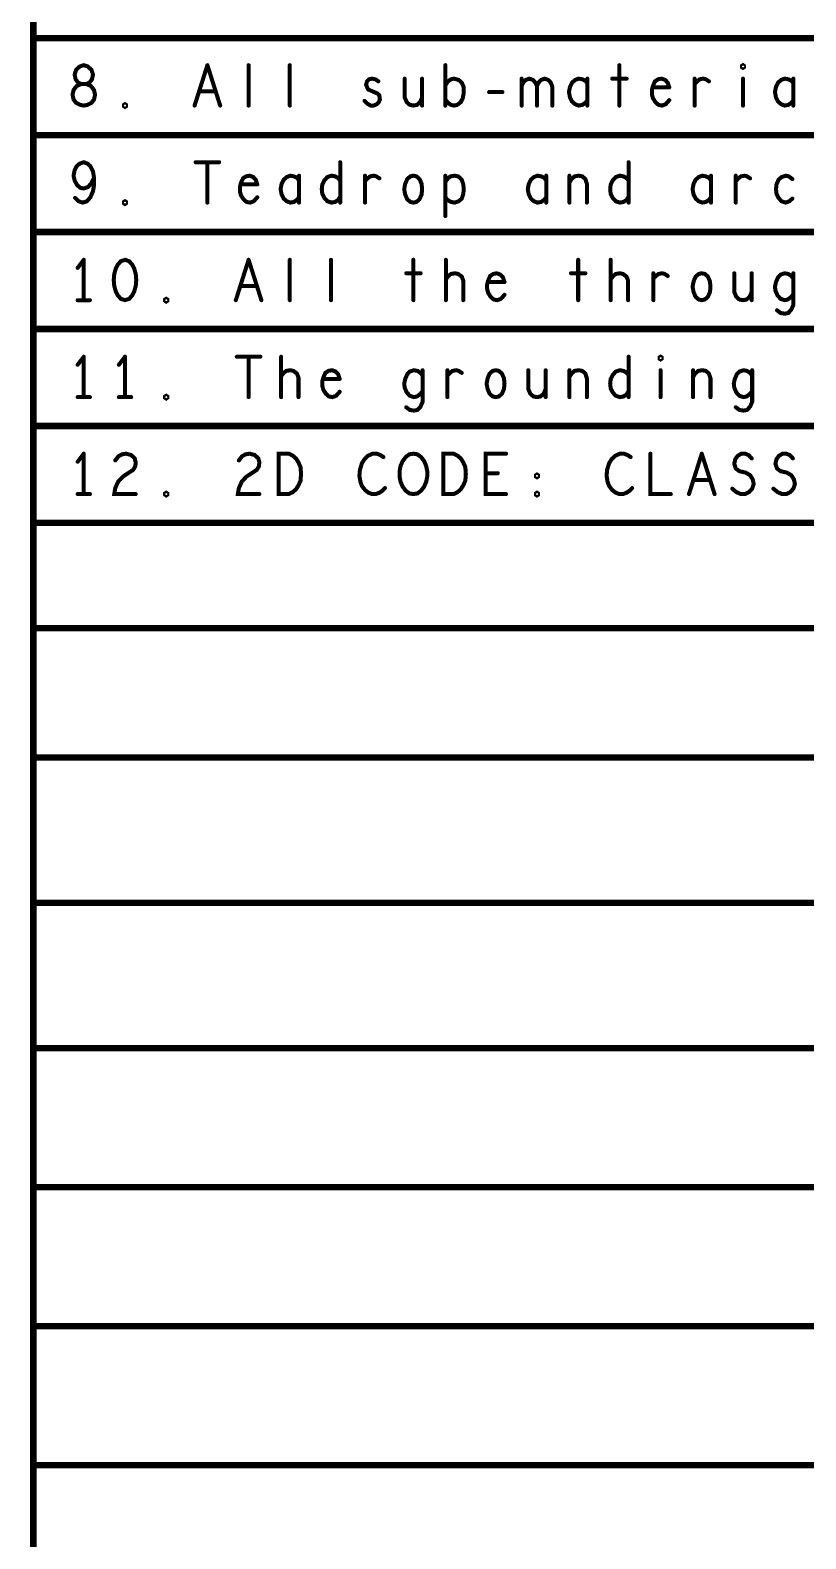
# Model space of a CAD drawing. Header units: millimetres. Extents: x 3362 to 3827, y -139 to 191.
# Drawn here: x 3393 to 3417.39, y -40.2 to 7.23 of the extents above; entities that cross this region are included whole.
import ezdxf

# ---------------------------------------------------------------- set-up
doc = ezdxf.new("R2010")
doc.units = ezdxf.units.MM
doc.header["$LTSCALE"] = 23.1
doc.layers.get('0').update_dxf_attribs({"linetype": 'CONTINUOUS'})

# ---------------------------------------------------------------- blocks, each defined once
blk = doc.blocks.new('PAD_R1')
at = {"const_width": 0.5}
blk.add_lwpolyline([(0.25, 0, 1), (-0.25, 0, 1)], format="xyb", close=True, dxfattribs=at)

msp = doc.modelspace()

# ---------------------------------------------------------------- linework, layer by layer
for points, const_width in [([(3393.105, 54.869), (3393.105, -98.436), (3519.633, -98.436), (3519.633, 54.869)], 0.203), ([(3393.124, 6.98), (3519.633, 6.98)], 0.203), ([(3398.174, 4.861), (3398.576, 6.131)], 0.127), ([(3398.576, 6.131), (3398.978, 4.861)], 0.127), ([(3399.872, 4.861), (3399.872, 6.131)], 0.127), ([(3401.167, 4.861), (3401.167, 6.131)], 0.127), ([(3406.059, 4.861), (3406.059, 6.131)], 0.127), ([(3411.53, 6.131), (3411.53, 4.861)], 0.127), ([(3403.517, 5.009), (3403.597, 4.925), (3403.71, 4.861), (3403.806, 4.861), (3403.903, 4.904), (3403.967, 4.967), (3403.999, 5.052), (3403.983, 5.179), (3403.919, 5.242), (3403.629, 5.369), (3403.565, 5.517), (3403.597, 5.623), (3403.661, 5.687), (3403.758, 5.708), (3403.854, 5.687), (3403.951, 5.623)], 0.127), ([(3404.78, 5.708), (3404.78, 5.115), (3404.844, 4.967), (3404.941, 4.882), (3405.053, 4.861), (3405.166, 4.882), (3405.262, 4.967), (3405.327, 5.115)], 0.127), ([(3405.327, 4.861), (3405.327, 5.708)], 0.127), ([(3406.059, 5.496), (3406.14, 5.623), (3406.236, 5.687), (3406.333, 5.708), (3406.478, 5.666), (3406.574, 5.581), (3406.638, 5.433), (3406.638, 5.263), (3406.606, 5.094), (3406.542, 4.967), (3406.429, 4.882), (3406.333, 4.861), (3406.236, 4.882), (3406.14, 4.946), (3406.059, 5.052)], 0.127), ([(3408.457, 5.475), (3408.505, 5.581), (3408.586, 5.666), (3408.698, 5.708), (3408.811, 5.666), (3408.891, 5.581), (3408.94, 5.475), (3408.94, 4.861)], 0.127), ([(3408.457, 4.861), (3408.457, 5.708)], 0.127), ([(3408.94, 5.475), (3408.988, 5.581), (3409.068, 5.666), (3409.181, 5.708), (3409.293, 5.666), (3409.374, 5.581), (3409.422, 5.454), (3409.422, 4.861)], 0.127), ([(3410.524, 5.56), (3410.46, 5.644), (3410.364, 5.687), (3410.251, 5.708), (3410.138, 5.666), (3410.042, 5.581), (3409.978, 5.454), (3409.945, 5.285), (3409.978, 5.115), (3410.042, 4.988), (3410.138, 4.904), (3410.251, 4.861), (3410.364, 4.882), (3410.46, 4.946), (3410.524, 5.031)], 0.127), ([(3410.524, 4.861), (3410.524, 5.708)], 0.127), ([(3411.305, 5.708), (3411.756, 5.708)], 0.127), ([(3413.099, 5.433), (3413.051, 5.581), (3412.971, 5.666), (3412.858, 5.708), (3412.745, 5.687), (3412.649, 5.623), (3412.584, 5.475), (3412.552, 5.348), (3412.552, 5.221), (3412.584, 5.094), (3412.665, 4.967), (3412.761, 4.882), (3412.874, 4.861), (3412.987, 4.904), (3413.099, 5.031)], 0.127), ([(3413.896, 5.539), (3413.976, 5.623), (3414.057, 5.687), (3414.169, 5.708), (3414.25, 5.687), (3414.346, 5.623)], 0.127), ([(3413.896, 4.861), (3413.896, 5.708)], 0.127), ([(3415.417, 5.708), (3415.417, 4.861)], 0.127), ([(3417.001, 5.56), (3416.937, 5.644), (3416.841, 5.687), (3416.728, 5.708), (3416.615, 5.666), (3416.519, 5.581), (3416.455, 5.454), (3416.422, 5.285), (3416.455, 5.115), (3416.519, 4.988), (3416.615, 4.904), (3416.728, 4.861), (3416.841, 4.882), (3416.937, 4.946), (3417.001, 5.031)], 0.127), ([(3417.001, 4.861), (3417.001, 5.708)], 0.127), ([(3398.834, 5.306), (3398.319, 5.306)], 0.127), ([(3407.435, 5.285), (3407.853, 5.285)], 0.127), ([(3412.584, 5.433), (3413.099, 5.433)], 0.127), ([(3393.124, 3.932), (3519.633, 3.932)], 0.203), ([(3394.417, 1.958), (3394.529, 1.852), (3394.658, 1.81), (3394.787, 1.852), (3394.899, 1.979), (3394.98, 2.17), (3395.012, 2.36), (3395.012, 2.593), (3394.98, 2.783), (3394.899, 2.953), (3394.803, 3.037), (3394.69, 3.08), (3394.561, 3.037), (3394.465, 2.953), (3394.401, 2.826), (3394.368, 2.656), (3394.401, 2.508), (3394.481, 2.36), (3394.578, 2.275), (3394.69, 2.254), (3394.819, 2.297), (3394.915, 2.402), (3395.012, 2.593)], 0.127), ([(3398.206, 3.08), (3398.946, 3.08)], 0.127), ([(3398.576, 3.08), (3398.576, 1.81)], 0.127), ([(3402.752, 3.08), (3402.752, 1.81)], 0.127), ([(3411.82, 3.08), (3411.82, 1.81)], 0.127), ([(3400.145, 2.381), (3400.097, 2.529), (3400.017, 2.614), (3399.904, 2.656), (3399.791, 2.635), (3399.695, 2.572), (3399.63, 2.424), (3399.598, 2.297), (3399.598, 2.17), (3399.63, 2.043), (3399.711, 1.916), (3399.807, 1.831), (3399.92, 1.81), (3400.033, 1.852), (3400.145, 1.979)], 0.127), ([(3399.63, 2.381), (3400.145, 2.381)], 0.127), ([(3401.457, 2.508), (3401.392, 2.593), (3401.296, 2.635), (3401.183, 2.656), (3401.071, 2.614), (3400.974, 2.529), (3400.91, 2.402), (3400.878, 2.233), (3400.91, 2.064), (3400.974, 1.937), (3401.071, 1.852), (3401.183, 1.81), (3401.296, 1.831), (3401.392, 1.894), (3401.457, 1.979)], 0.127), ([(3401.457, 1.81), (3401.457, 2.656)], 0.127), ([(3402.752, 2), (3402.688, 1.894), (3402.591, 1.831), (3402.479, 1.81), (3402.35, 1.852), (3402.253, 1.958), (3402.189, 2.085), (3402.173, 2.233), (3402.189, 2.381), (3402.253, 2.508), (3402.35, 2.614), (3402.479, 2.656), (3402.591, 2.635), (3402.672, 2.593), (3402.752, 2.508)], 0.127), ([(3403.533, 2.487), (3403.613, 2.572), (3403.694, 2.635), (3403.806, 2.656), (3403.887, 2.635), (3403.983, 2.572)], 0.127), ([(3403.533, 1.81), (3403.533, 2.656)], 0.127), ([(3406.059, 2.466), (3406.14, 2.572), (3406.22, 2.635), (3406.349, 2.656), (3406.461, 2.635), (3406.574, 2.529), (3406.622, 2.381), (3406.638, 2.233), (3406.622, 2.085), (3406.574, 1.937), (3406.478, 1.852), (3406.349, 1.81), (3406.236, 1.831), (3406.123, 1.894), (3406.059, 1.979)], 0.127), ([(3406.059, 1.386), (3406.059, 2.656)], 0.127), ([(3409.229, 2.508), (3409.165, 2.593), (3409.068, 2.635), (3408.956, 2.656), (3408.843, 2.614), (3408.746, 2.529), (3408.682, 2.402), (3408.65, 2.233), (3408.682, 2.064), (3408.746, 1.937), (3408.843, 1.852), (3408.956, 1.81), (3409.068, 1.831), (3409.165, 1.894), (3409.229, 1.979)], 0.127), ([(3409.229, 1.81), (3409.229, 2.656)], 0.127), ([(3409.961, 2.445), (3410.026, 2.551), (3410.122, 2.635), (3410.251, 2.656), (3410.364, 2.635), (3410.46, 2.551), (3410.508, 2.402), (3410.508, 1.81)], 0.127), ([(3409.961, 1.81), (3409.961, 2.656)], 0.127), ([(3411.82, 2), (3411.756, 1.894), (3411.659, 1.831), (3411.546, 1.81), (3411.418, 1.852), (3411.321, 1.958), (3411.257, 2.085), (3411.241, 2.233), (3411.257, 2.381), (3411.321, 2.508), (3411.418, 2.614), (3411.546, 2.656), (3411.659, 2.635), (3411.739, 2.593), (3411.82, 2.508)], 0.127), ([(3414.411, 2.508), (3414.346, 2.593), (3414.25, 2.635), (3414.137, 2.656), (3414.025, 2.614), (3413.928, 2.529), (3413.864, 2.402), (3413.832, 2.233), (3413.864, 2.064), (3413.928, 1.937), (3414.025, 1.852), (3414.137, 1.81), (3414.25, 1.831), (3414.346, 1.894), (3414.411, 1.979)], 0.127), ([(3414.411, 1.81), (3414.411, 2.656)], 0.127), ([(3415.191, 2.487), (3415.272, 2.572), (3415.352, 2.635), (3415.465, 2.656), (3415.545, 2.635), (3415.642, 2.572)], 0.127), ([(3415.191, 1.81), (3415.191, 2.656)], 0.127), ([(3416.969, 2.551), (3416.857, 2.635), (3416.76, 2.656), (3416.631, 2.614), (3416.535, 2.529), (3416.471, 2.381), (3416.455, 2.233), (3416.471, 2.085), (3416.535, 1.958), (3416.631, 1.852), (3416.76, 1.81), (3416.873, 1.852), (3416.969, 1.937)], 0.127), ([(3393.124, 0.884), (3519.633, 0.884)], 0.203), ([(3394.69, 0.012), (3394.497, -0.242)], 0.127), ([(3394.69, -1.258), (3394.69, 0.012)], 0.127), ([(3399.47, -1.258), (3399.872, 0.012)], 0.127), ([(3399.872, 0.012), (3400.274, -1.258)], 0.127), ([(3401.167, -1.258), (3401.167, 0.012)], 0.127), ([(3402.463, -1.258), (3402.463, 0.012)], 0.127), ([(3405.053, 0.012), (3405.053, -1.258)], 0.127), ([(3406.075, -1.258), (3406.075, 0.012)], 0.127), ([(3410.235, 0.012), (3410.235, -1.258)], 0.127), ([(3411.257, -1.258), (3411.257, 0.012)], 0.127), ([(3404.828, -0.412), (3405.279, -0.412)], 0.127), ([(3406.075, -0.602), (3406.156, -0.496), (3406.236, -0.433), (3406.365, -0.412), (3406.461, -0.433), (3406.574, -0.517), (3406.622, -0.644), (3406.622, -1.258)], 0.127), ([(3407.918, -0.687), (3407.869, -0.539), (3407.789, -0.454), (3407.676, -0.412), (3407.564, -0.433), (3407.467, -0.496), (3407.403, -0.644), (3407.371, -0.771), (3407.371, -0.898), (3407.403, -1.025), (3407.483, -1.152), (3407.58, -1.237), (3407.692, -1.258), (3407.805, -1.216), (3407.918, -1.089)], 0.127), ([(3410.01, -0.412), (3410.46, -0.412)], 0.127), ([(3411.257, -0.602), (3411.337, -0.496), (3411.418, -0.433), (3411.546, -0.412), (3411.643, -0.433), (3411.756, -0.517), (3411.804, -0.644), (3411.804, -1.258)], 0.127), ([(3412.6, -0.581), (3412.681, -0.496), (3412.761, -0.433), (3412.874, -0.412), (3412.955, -0.433), (3413.051, -0.496)], 0.127), ([(3412.6, -1.258), (3412.6, -0.412)], 0.127), ([(3415.143, -0.412), (3415.143, -1.004), (3415.207, -1.152), (3415.304, -1.237), (3415.417, -1.258), (3415.529, -1.237), (3415.626, -1.152), (3415.69, -1.004)], 0.127), ([(3415.69, -1.258), (3415.69, -0.412)], 0.127), ([(3417.001, -0.581), (3416.937, -0.496), (3416.841, -0.433), (3416.728, -0.412), (3416.599, -0.454), (3416.519, -0.539), (3416.455, -0.687), (3416.422, -0.835), (3416.438, -0.962), (3416.503, -1.11), (3416.599, -1.216), (3416.728, -1.258), (3416.824, -1.237), (3416.937, -1.152), (3417.001, -1.068)], 0.127), ([(3416.487, -1.576), (3416.599, -1.66), (3416.728, -1.682), (3416.841, -1.66), (3416.937, -1.555), (3417.001, -1.406), (3417.001, -0.412)], 0.127), ([(3400.129, -0.814), (3399.614, -0.814)], 0.127), ([(3407.403, -0.687), (3407.918, -0.687)], 0.127), ([(3394.497, -1.258), (3394.883, -1.258)], 0.127), ([(3393.124, -2.164), (3519.633, -2.164)], 0.203), ([(3394.69, -3.036), (3394.497, -3.29)], 0.127), ([(3394.69, -4.306), (3394.69, -3.036)], 0.127), ([(3395.986, -3.036), (3395.792, -3.29)], 0.127), ([(3395.986, -4.306), (3395.986, -3.036)], 0.127), ([(3399.502, -3.036), (3400.242, -3.036)], 0.127), ([(3399.872, -3.036), (3399.872, -4.306)], 0.127), ([(3400.894, -4.306), (3400.894, -3.036)], 0.127), ([(3411.82, -3.036), (3411.82, -4.306)], 0.127), ([(3400.894, -3.65), (3400.974, -3.544), (3401.055, -3.481), (3401.183, -3.46), (3401.28, -3.481), (3401.392, -3.565), (3401.441, -3.692), (3401.441, -4.306)], 0.127), ([(3402.736, -3.735), (3402.688, -3.587), (3402.607, -3.502), (3402.495, -3.46), (3402.382, -3.481), (3402.285, -3.544), (3402.221, -3.692), (3402.189, -3.819), (3402.189, -3.946), (3402.221, -4.073), (3402.302, -4.2), (3402.398, -4.285), (3402.511, -4.306), (3402.623, -4.264), (3402.736, -4.137)], 0.127), ([(3402.221, -3.735), (3402.736, -3.735)], 0.127), ([(3405.343, -3.629), (3405.279, -3.544), (3405.182, -3.481), (3405.069, -3.46), (3404.941, -3.502), (3404.86, -3.587), (3404.796, -3.735), (3404.764, -3.883), (3404.78, -4.01), (3404.844, -4.158), (3404.941, -4.264), (3405.069, -4.306), (3405.166, -4.285), (3405.279, -4.2), (3405.343, -4.116)], 0.127), ([(3404.828, -4.624), (3404.941, -4.708), (3405.069, -4.73), (3405.182, -4.708), (3405.279, -4.603), (3405.343, -4.454), (3405.343, -3.46)], 0.127), ([(3406.123, -3.629), (3406.204, -3.544), (3406.284, -3.481), (3406.397, -3.46), (3406.478, -3.481), (3406.574, -3.544)], 0.127), ([(3406.123, -4.306), (3406.123, -3.46)], 0.127), ([(3408.666, -3.46), (3408.666, -4.052), (3408.73, -4.2), (3408.827, -4.285), (3408.94, -4.306), (3409.052, -4.285), (3409.149, -4.2), (3409.213, -4.052)], 0.127), ([(3409.213, -4.306), (3409.213, -3.46)], 0.127), ([(3409.961, -3.671), (3410.026, -3.565), (3410.122, -3.481), (3410.251, -3.46), (3410.364, -3.481), (3410.46, -3.565), (3410.508, -3.714), (3410.508, -4.306)], 0.127), ([(3409.961, -4.306), (3409.961, -3.46)], 0.127), ([(3411.82, -4.116), (3411.756, -4.222), (3411.659, -4.285), (3411.546, -4.306), (3411.418, -4.264), (3411.321, -4.158), (3411.257, -4.031), (3411.241, -3.883), (3411.257, -3.735), (3411.321, -3.608), (3411.418, -3.502), (3411.546, -3.46), (3411.659, -3.481), (3411.739, -3.523), (3411.82, -3.608)], 0.127), ([(3412.826, -3.46), (3412.826, -4.306)], 0.127), ([(3413.848, -3.671), (3413.912, -3.565), (3414.009, -3.481), (3414.137, -3.46), (3414.25, -3.481), (3414.346, -3.565), (3414.395, -3.714), (3414.395, -4.306)], 0.127), ([(3413.848, -4.306), (3413.848, -3.46)], 0.127), ([(3415.706, -3.629), (3415.642, -3.544), (3415.545, -3.481), (3415.433, -3.46), (3415.304, -3.502), (3415.223, -3.587), (3415.159, -3.735), (3415.127, -3.883), (3415.143, -4.01), (3415.207, -4.158), (3415.304, -4.264), (3415.433, -4.306), (3415.529, -4.285), (3415.642, -4.2), (3415.706, -4.116)], 0.127), ([(3415.191, -4.624), (3415.304, -4.708), (3415.433, -4.73), (3415.545, -4.708), (3415.642, -4.603), (3415.706, -4.454), (3415.706, -3.46)], 0.127), ([(3394.497, -4.306), (3394.883, -4.306)], 0.127), ([(3395.792, -4.306), (3396.179, -4.306)], 0.127), ([(3393.124, -5.212), (3519.633, -5.212)], 0.203), ([(3394.69, -6.084), (3394.497, -6.338)], 0.127), ([(3394.69, -7.354), (3394.69, -6.084)], 0.127), ([(3395.68, -6.296), (3395.776, -6.169), (3395.889, -6.105), (3396.018, -6.084), (3396.179, -6.127), (3396.291, -6.232), (3396.323, -6.359), (3396.307, -6.486), (3396.243, -6.592), (3395.921, -6.804), (3395.776, -6.952), (3395.68, -7.164), (3395.648, -7.354), (3396.323, -7.354)], 0.127), ([(3399.566, -6.296), (3399.663, -6.169), (3399.775, -6.105), (3399.904, -6.084), (3400.065, -6.127), (3400.177, -6.232), (3400.21, -6.359), (3400.194, -6.486), (3400.129, -6.592), (3399.807, -6.804), (3399.663, -6.952), (3399.566, -7.164), (3399.534, -7.354), (3400.21, -7.354)], 0.127), ([(3404.112, -6.19), (3404.015, -6.127), (3403.903, -6.084), (3403.774, -6.084), (3403.629, -6.148), (3403.517, -6.254), (3403.436, -6.381), (3403.372, -6.592), (3403.356, -6.783), (3403.388, -6.973), (3403.436, -7.1), (3403.533, -7.227), (3403.645, -7.312), (3403.758, -7.354), (3403.87, -7.354), (3403.983, -7.312), (3404.08, -7.248), (3404.16, -7.164)], 0.127), ([(3407.966, -7.354), (3407.322, -7.354), (3407.322, -6.084), (3407.966, -6.084)], 0.127), ([(3411.884, -6.19), (3411.788, -6.127), (3411.675, -6.084), (3411.546, -6.084), (3411.402, -6.148), (3411.289, -6.254), (3411.209, -6.381), (3411.144, -6.592), (3411.128, -6.783), (3411.16, -6.973), (3411.209, -7.1), (3411.305, -7.227), (3411.418, -7.312), (3411.53, -7.354), (3411.643, -7.354), (3411.756, -7.312), (3411.852, -7.248), (3411.932, -7.164)], 0.127), ([(3412.504, -6.084), (3412.504, -7.354), (3413.148, -7.354)], 0.127), ([(3413.719, -7.354), (3414.121, -6.084)], 0.127), ([(3414.121, -6.084), (3414.523, -7.354)], 0.127), ([(3415.079, -7.185), (3415.207, -7.291), (3415.352, -7.354), (3415.481, -7.354), (3415.61, -7.291), (3415.706, -7.185), (3415.754, -7.037), (3415.722, -6.889), (3415.642, -6.762), (3415.497, -6.677), (3415.304, -6.635), (3415.191, -6.55), (3415.143, -6.402), (3415.175, -6.254), (3415.256, -6.148), (3415.368, -6.084), (3415.481, -6.084), (3415.594, -6.127), (3415.69, -6.232)], 0.127), ([(3416.374, -7.185), (3416.503, -7.291), (3416.648, -7.354), (3416.776, -7.354), (3416.905, -7.291), (3417.001, -7.185), (3417.05, -7.037), (3417.017, -6.889), (3416.937, -6.762), (3416.792, -6.677), (3416.599, -6.635), (3416.487, -6.55), (3416.438, -6.402), (3416.471, -6.254), (3416.551, -6.148), (3416.664, -6.084), (3416.776, -6.084), (3416.889, -6.127), (3416.985, -6.232)], 0.127), ([(3407.708, -6.698), (3407.322, -6.698)], 0.127), ([(3414.378, -6.91), (3413.864, -6.91)], 0.127), ([(3394.497, -7.354), (3394.883, -7.354)], 0.127), ([(3393.124, -8.26), (3519.633, -8.26)], 0.203), ([(3393.125, -11.569), (3519.634, -11.569)], 0.203), ([(3393.125, -15.633), (3519.634, -15.633)], 0.203), ([(3393.125, -20.205), (3519.634, -20.205)], 0.203), ([(3393.125, -24.777), (3519.634, -24.777)], 0.203), ([(3393.125, -29.145), (3519.634, -29.145)], 0.203), ([(3393.125, -33.514), (3519.634, -33.514)], 0.203), ([(3393.125, -37.883), (3519.634, -37.883)], 0.203)]:
    msp.add_lwpolyline(points, dxfattribs=dict(const_width=const_width))
at = {"const_width": 0.127}
for points in [[(3394.69, 4.861), (3394.803, 4.882), (3394.931, 4.946), (3395.012, 5.052), (3395.044, 5.2), (3395.012, 5.348), (3394.915, 5.475), (3394.771, 5.539), (3394.61, 5.539), (3394.513, 5.581), (3394.433, 5.687), (3394.401, 5.835), (3394.449, 5.983), (3394.561, 6.089), (3394.69, 6.131), (3394.819, 6.089), (3394.931, 5.983), (3394.98, 5.835), (3394.947, 5.687), (3394.867, 5.581), (3394.771, 5.539), (3394.61, 5.539), (3394.465, 5.475), (3394.368, 5.348), (3394.336, 5.2), (3394.368, 5.052), (3394.449, 4.946), (3394.578, 4.882)], [(3415.417, 6.047), (3415.384, 6.068), (3415.384, 6.11), (3415.417, 6.131), (3415.449, 6.11), (3415.449, 6.068)], [(3395.986, 4.819), (3395.953, 4.84), (3395.953, 4.882), (3395.986, 4.904), (3396.018, 4.882), (3396.018, 4.84)], [(3405.053, 1.81), (3404.957, 1.831), (3404.86, 1.916), (3404.796, 2.064), (3404.764, 2.233), (3404.796, 2.402), (3404.86, 2.551), (3404.957, 2.635), (3405.053, 2.656), (3405.15, 2.635), (3405.246, 2.551), (3405.311, 2.402), (3405.327, 2.233), (3405.311, 2.064), (3405.246, 1.916), (3405.15, 1.831)], [(3395.986, 1.767), (3395.953, 1.789), (3395.953, 1.831), (3395.986, 1.852), (3396.018, 1.831), (3396.018, 1.789)], [(3395.986, 0.012), (3395.857, -0.031), (3395.76, -0.136), (3395.696, -0.263), (3395.648, -0.433), (3395.632, -0.623), (3395.648, -0.814), (3395.696, -0.983), (3395.76, -1.11), (3395.857, -1.216), (3395.986, -1.258), (3396.114, -1.216), (3396.211, -1.11), (3396.275, -0.983), (3396.323, -0.814), (3396.339, -0.623), (3396.323, -0.433), (3396.275, -0.263), (3396.211, -0.136), (3396.114, -0.031)], [(3414.121, -1.258), (3414.025, -1.237), (3413.928, -1.152), (3413.864, -1.004), (3413.832, -0.835), (3413.864, -0.666), (3413.928, -0.517), (3414.025, -0.433), (3414.121, -0.412), (3414.218, -0.433), (3414.314, -0.517), (3414.378, -0.666), (3414.395, -0.835), (3414.378, -1.004), (3414.314, -1.152), (3414.218, -1.237)], [(3397.281, -1.301), (3397.249, -1.279), (3397.249, -1.237), (3397.281, -1.216), (3397.313, -1.237), (3397.313, -1.279)], [(3412.826, -3.121), (3412.793, -3.1), (3412.793, -3.057), (3412.826, -3.036), (3412.858, -3.057), (3412.858, -3.1)], [(3407.644, -4.306), (3407.548, -4.285), (3407.451, -4.2), (3407.387, -4.052), (3407.355, -3.883), (3407.387, -3.714), (3407.451, -3.565), (3407.548, -3.481), (3407.644, -3.46), (3407.741, -3.481), (3407.837, -3.565), (3407.901, -3.714), (3407.918, -3.883), (3407.901, -4.052), (3407.837, -4.2), (3407.741, -4.285)], [(3397.281, -4.349), (3397.249, -4.327), (3397.249, -4.285), (3397.281, -4.264), (3397.313, -4.285), (3397.313, -4.327)], [(3400.813, -7.354), (3400.813, -6.084), (3401.135, -6.084), (3401.264, -6.148), (3401.36, -6.232), (3401.441, -6.359), (3401.505, -6.508), (3401.521, -6.719), (3401.505, -6.931), (3401.441, -7.079), (3401.36, -7.206), (3401.264, -7.291), (3401.135, -7.354)], [(3405.053, -7.354), (3404.925, -7.333), (3404.812, -7.248), (3404.716, -7.121), (3404.651, -6.973), (3404.619, -6.804), (3404.619, -6.635), (3404.651, -6.465), (3404.716, -6.317), (3404.812, -6.19), (3404.925, -6.105), (3405.053, -6.084), (3405.182, -6.105), (3405.295, -6.19), (3405.391, -6.317), (3405.455, -6.465), (3405.488, -6.635), (3405.488, -6.804), (3405.455, -6.973), (3405.391, -7.121), (3405.295, -7.248), (3405.182, -7.333)], [(3405.995, -7.354), (3405.995, -6.084), (3406.316, -6.084), (3406.445, -6.148), (3406.542, -6.232), (3406.622, -6.359), (3406.687, -6.508), (3406.703, -6.719), (3406.687, -6.931), (3406.622, -7.079), (3406.542, -7.206), (3406.445, -7.291), (3406.316, -7.354)], [(3408.94, -6.825), (3408.907, -6.804), (3408.907, -6.762), (3408.94, -6.74), (3408.972, -6.762), (3408.972, -6.804)], [(3397.281, -7.397), (3397.249, -7.375), (3397.249, -7.333), (3397.281, -7.312), (3397.313, -7.333), (3397.313, -7.375)], [(3408.94, -7.397), (3408.907, -7.375), (3408.907, -7.333), (3408.94, -7.312), (3408.972, -7.333), (3408.972, -7.375)]]:
    msp.add_lwpolyline(points, close=True, dxfattribs=at)

# ---------------------------------------------------------------- block references
for p, xscale, yscale in [((3393.124, 6.98), 0.2032, 0.2032), ((3398.576, 6.131), 0.127, 0.127), ((3398.576, 6.131), 0.127, 0.127), ((3399.872, 6.131), 0.127, 0.127), ((3401.167, 6.131), 0.127, 0.127), ((3406.059, 6.131), 0.127, 0.127), ((3411.53, 6.131), 0.127, 0.127), ((3404.78, 5.708), 0.127, 0.127), ((3405.327, 5.708), 0.127, 0.127), ((3408.457, 5.708), 0.127, 0.127), ((3410.524, 5.708), 0.127, 0.127), ((3411.305, 5.708), 0.127, 0.127), ((3411.756, 5.708), 0.127, 0.127), ((3413.896, 5.708), 0.127, 0.127), ((3415.417, 5.708), 0.127, 0.127), ((3417.001, 5.708), 0.127, 0.127), ((3398.319, 5.306), 0.127, 0.127), ((3398.834, 5.306), 0.127, 0.127), ((3403.951, 5.623), 0.127, 0.127), ((3406.059, 5.496), 0.127, 0.127), ((3407.435, 5.285), 0.127, 0.127), ((3407.853, 5.285), 0.127, 0.127), ((3408.457, 5.475), 0.127, 0.127), ((3408.94, 5.475), 0.127, 0.127), ((3410.524, 5.56), 0.127, 0.127), ((3412.584, 5.433), 0.127, 0.127), ((3413.099, 5.433), 0.127, 0.127), ((3413.099, 5.433), 0.127, 0.127), ((3413.896, 5.539), 0.127, 0.127), ((3414.346, 5.623), 0.127, 0.127), ((3417.001, 5.56), 0.127, 0.127), ((3398.174, 4.861), 0.127, 0.127), ((3398.978, 4.861), 0.127, 0.127), ((3399.872, 4.861), 0.127, 0.127), ((3401.167, 4.861), 0.127, 0.127), ((3403.517, 5.009), 0.127, 0.127), ((3405.327, 5.115), 0.127, 0.127), ((3405.327, 4.861), 0.127, 0.127), ((3406.059, 5.052), 0.127, 0.127), ((3406.059, 4.861), 0.127, 0.127), ((3408.457, 4.861), 0.127, 0.127), ((3408.94, 4.861), 0.127, 0.127), ((3409.422, 4.861), 0.127, 0.127), ((3410.524, 5.031), 0.127, 0.127), ((3410.524, 4.861), 0.127, 0.127), ((3411.53, 4.861), 0.127, 0.127), ((3413.099, 5.031), 0.127, 0.127), ((3413.896, 4.861), 0.127, 0.127), ((3415.417, 4.861), 0.127, 0.127), ((3417.001, 5.031), 0.127, 0.127), ((3417.001, 4.861), 0.127, 0.127), ((3393.124, 3.932), 0.2032, 0.2032), ((3398.206, 3.08), 0.127, 0.127), ((3398.576, 3.08), 0.127, 0.127), ((3398.946, 3.08), 0.127, 0.127), ((3402.752, 3.08), 0.127, 0.127), ((3411.82, 3.08), 0.127, 0.127), ((3395.012, 2.593), 0.127, 0.127), ((3399.63, 2.381), 0.127, 0.127), ((3400.145, 2.381), 0.127, 0.127), ((3400.145, 2.381), 0.127, 0.127), ((3401.457, 2.656), 0.127, 0.127), ((3401.457, 2.508), 0.127, 0.127), ((3402.752, 2.508), 0.127, 0.127), ((3403.533, 2.656), 0.127, 0.127), ((3403.533, 2.487), 0.127, 0.127), ((3403.983, 2.572), 0.127, 0.127), ((3406.059, 2.656), 0.127, 0.127), ((3406.059, 2.466), 0.127, 0.127), ((3409.229, 2.656), 0.127, 0.127), ((3409.229, 2.508), 0.127, 0.127), ((3409.961, 2.656), 0.127, 0.127), ((3409.961, 2.445), 0.127, 0.127), ((3411.82, 2.508), 0.127, 0.127), ((3414.411, 2.656), 0.127, 0.127), ((3414.411, 2.508), 0.127, 0.127), ((3415.191, 2.656), 0.127, 0.127), ((3415.191, 2.487), 0.127, 0.127), ((3415.642, 2.572), 0.127, 0.127), ((3416.969, 2.551), 0.127, 0.127), ((3394.417, 1.958), 0.127, 0.127), ((3400.145, 1.979), 0.127, 0.127), ((3401.457, 1.979), 0.127, 0.127), ((3402.752, 2), 0.127, 0.127), ((3406.059, 1.979), 0.127, 0.127), ((3409.229, 1.979), 0.127, 0.127), ((3411.82, 2), 0.127, 0.127), ((3414.411, 1.979), 0.127, 0.127), ((3416.969, 1.937), 0.127, 0.127), ((3398.576, 1.81), 0.127, 0.127), ((3401.457, 1.81), 0.127, 0.127), ((3402.752, 1.81), 0.127, 0.127), ((3403.533, 1.81), 0.127, 0.127), ((3406.059, 1.386), 0.127, 0.127), ((3409.229, 1.81), 0.127, 0.127), ((3409.961, 1.81), 0.127, 0.127), ((3410.508, 1.81), 0.127, 0.127), ((3411.82, 1.81), 0.127, 0.127), ((3414.411, 1.81), 0.127, 0.127), ((3415.191, 1.81), 0.127, 0.127), ((3393.124, 0.884), 0.2032, 0.2032), ((3394.69, 0.012), 0.127, 0.127), ((3394.69, 0.012), 0.127, 0.127), ((3399.872, 0.012), 0.127, 0.127), ((3399.872, 0.012), 0.127, 0.127), ((3401.167, 0.012), 0.127, 0.127), ((3402.463, 0.012), 0.127, 0.127), ((3405.053, 0.012), 0.127, 0.127), ((3406.075, 0.012), 0.127, 0.127), ((3410.235, 0.012), 0.127, 0.127), ((3411.257, 0.012), 0.127, 0.127), ((3394.497, -0.242), 0.127, 0.127), ((3404.828, -0.412), 0.127, 0.127), ((3405.279, -0.412), 0.127, 0.127), ((3410.01, -0.412), 0.127, 0.127), ((3410.46, -0.412), 0.127, 0.127), ((3412.6, -0.412), 0.127, 0.127), ((3413.051, -0.496), 0.127, 0.127), ((3415.143, -0.412), 0.127, 0.127), ((3415.69, -0.412), 0.127, 0.127), ((3417.001, -0.412), 0.127, 0.127), ((3399.614, -0.814), 0.127, 0.127), ((3400.129, -0.814), 0.127, 0.127), ((3406.075, -0.602), 0.127, 0.127), ((3407.403, -0.687), 0.127, 0.127), ((3407.918, -0.687), 0.127, 0.127), ((3407.918, -0.687), 0.127, 0.127), ((3411.257, -0.602), 0.127, 0.127), ((3412.6, -0.581), 0.127, 0.127), ((3415.69, -1.004), 0.127, 0.127), ((3417.001, -0.581), 0.127, 0.127), ((3394.497, -1.258), 0.127, 0.127), ((3394.69, -1.258), 0.127, 0.127), ((3394.883, -1.258), 0.127, 0.127), ((3399.47, -1.258), 0.127, 0.127), ((3400.274, -1.258), 0.127, 0.127), ((3401.167, -1.258), 0.127, 0.127), ((3402.463, -1.258), 0.127, 0.127), ((3405.053, -1.258), 0.127, 0.127), ((3406.075, -1.258), 0.127, 0.127), ((3406.622, -1.258), 0.127, 0.127), ((3407.918, -1.089), 0.127, 0.127), ((3410.235, -1.258), 0.127, 0.127), ((3411.257, -1.258), 0.127, 0.127), ((3411.804, -1.258), 0.127, 0.127), ((3412.6, -1.258), 0.127, 0.127), ((3415.69, -1.258), 0.127, 0.127), ((3417.001, -1.068), 0.127, 0.127), ((3416.487, -1.576), 0.127, 0.127), ((3393.124, -2.164), 0.2032, 0.2032), ((3394.497, -3.29), 0.127, 0.127), ((3394.69, -3.036), 0.127, 0.127), ((3394.69, -3.036), 0.127, 0.127), ((3395.792, -3.29), 0.127, 0.127), ((3395.986, -3.036), 0.127, 0.127), ((3395.986, -3.036), 0.127, 0.127), ((3399.502, -3.036), 0.127, 0.127), ((3399.872, -3.036), 0.127, 0.127), ((3400.242, -3.036), 0.127, 0.127), ((3400.894, -3.036), 0.127, 0.127), ((3411.82, -3.036), 0.127, 0.127), ((3400.894, -3.65), 0.127, 0.127), ((3402.221, -3.735), 0.127, 0.127), ((3402.736, -3.735), 0.127, 0.127), ((3402.736, -3.735), 0.127, 0.127), ((3405.343, -3.46), 0.127, 0.127), ((3405.343, -3.629), 0.127, 0.127), ((3406.123, -3.46), 0.127, 0.127), ((3406.123, -3.629), 0.127, 0.127), ((3406.574, -3.544), 0.127, 0.127), ((3408.666, -3.46), 0.127, 0.127), ((3409.213, -3.46), 0.127, 0.127), ((3409.961, -3.46), 0.127, 0.127), ((3409.961, -3.671), 0.127, 0.127), ((3411.82, -3.608), 0.127, 0.127), ((3412.826, -3.46), 0.127, 0.127), ((3413.848, -3.46), 0.127, 0.127), ((3413.848, -3.671), 0.127, 0.127), ((3415.706, -3.46), 0.127, 0.127), ((3415.706, -3.629), 0.127, 0.127), ((3394.497, -4.306), 0.127, 0.127), ((3394.69, -4.306), 0.127, 0.127), ((3394.883, -4.306), 0.127, 0.127), ((3395.792, -4.306), 0.127, 0.127), ((3395.986, -4.306), 0.127, 0.127), ((3396.179, -4.306), 0.127, 0.127), ((3399.872, -4.306), 0.127, 0.127), ((3400.894, -4.306), 0.127, 0.127), ((3401.441, -4.306), 0.127, 0.127), ((3402.736, -4.137), 0.127, 0.127), ((3405.343, -4.116), 0.127, 0.127), ((3406.123, -4.306), 0.127, 0.127), ((3409.213, -4.052), 0.127, 0.127), ((3409.213, -4.306), 0.127, 0.127), ((3409.961, -4.306), 0.127, 0.127), ((3410.508, -4.306), 0.127, 0.127), ((3411.82, -4.116), 0.127, 0.127), ((3411.82, -4.306), 0.127, 0.127), ((3412.826, -4.306), 0.127, 0.127), ((3413.848, -4.306), 0.127, 0.127), ((3414.395, -4.306), 0.127, 0.127), ((3415.706, -4.116), 0.127, 0.127), ((3404.828, -4.624), 0.127, 0.127), ((3415.191, -4.624), 0.127, 0.127), ((3393.124, -5.212), 0.2032, 0.2032), ((3394.69, -6.084), 0.127, 0.127), ((3394.69, -6.084), 0.127, 0.127), ((3404.112, -6.19), 0.127, 0.127), ((3407.966, -6.084), 0.127, 0.127), ((3411.884, -6.19), 0.127, 0.127), ((3412.504, -6.084), 0.127, 0.127), ((3414.121, -6.084), 0.127, 0.127), ((3414.121, -6.084), 0.127, 0.127), ((3394.497, -6.338), 0.127, 0.127), ((3395.68, -6.296), 0.127, 0.127), ((3399.566, -6.296), 0.127, 0.127), ((3407.322, -6.698), 0.127, 0.127), ((3407.708, -6.698), 0.127, 0.127), ((3415.69, -6.232), 0.127, 0.127), ((3416.985, -6.232), 0.127, 0.127), ((3404.16, -7.164), 0.127, 0.127), ((3411.932, -7.164), 0.127, 0.127), ((3413.864, -6.91), 0.127, 0.127), ((3414.378, -6.91), 0.127, 0.127), ((3394.497, -7.354), 0.127, 0.127), ((3394.69, -7.354), 0.127, 0.127), ((3394.883, -7.354), 0.127, 0.127), ((3396.323, -7.354), 0.127, 0.127), ((3400.21, -7.354), 0.127, 0.127), ((3407.966, -7.354), 0.127, 0.127), ((3413.148, -7.354), 0.127, 0.127), ((3413.719, -7.354), 0.127, 0.127), ((3414.523, -7.354), 0.127, 0.127), ((3415.079, -7.185), 0.127, 0.127), ((3416.374, -7.185), 0.127, 0.127), ((3393.124, -8.26), 0.2032, 0.2032), ((3393.125, -11.569), 0.2032, 0.2032), ((3393.125, -15.633), 0.2032, 0.2032), ((3393.125, -20.205), 0.2032, 0.2032), ((3393.125, -24.777), 0.2032, 0.2032), ((3393.125, -29.145), 0.2032, 0.2032), ((3393.125, -33.514), 0.2032, 0.2032), ((3393.125, -37.883), 0.2032, 0.2032)]:
    msp.add_blockref('PAD_R1', p, dxfattribs=dict(xscale=xscale, yscale=yscale))

doc.saveas('drawing.dxf')
